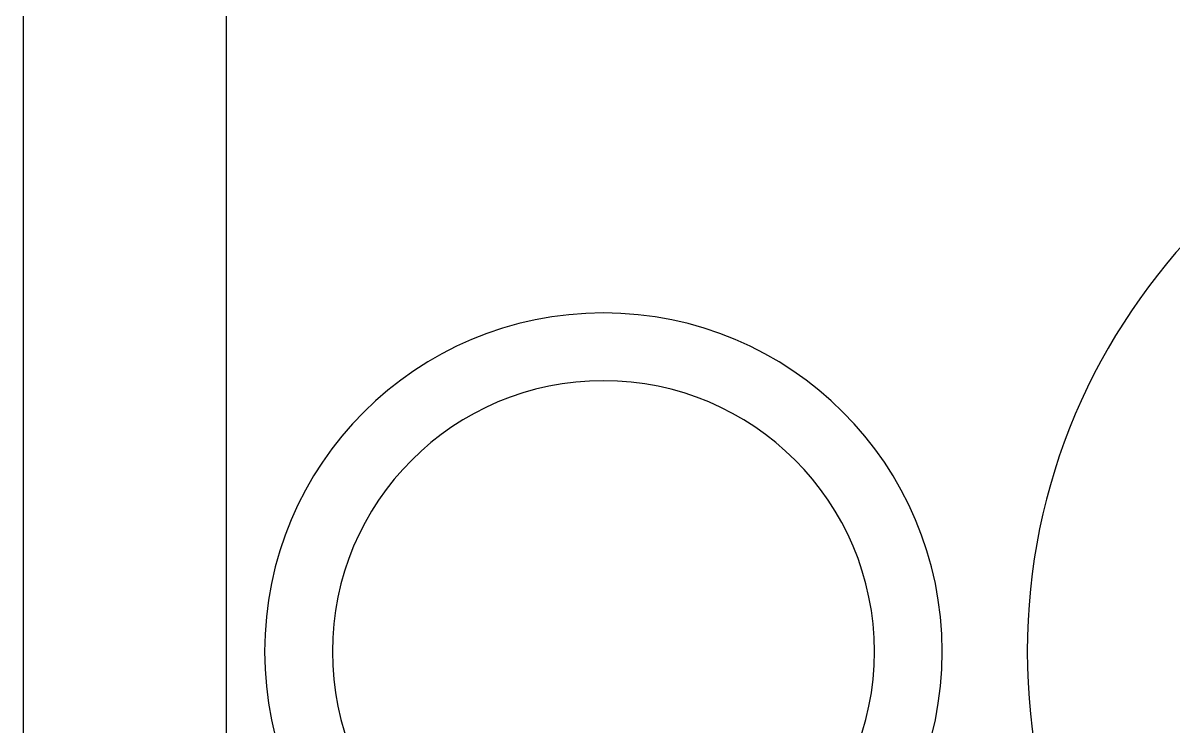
# Model space of a CAD drawing. Header units: millimetres. Extents: x 33350 to 35310, y -217097 to -211540.
# Drawn here: x 34404.85 to 34421.82, y -213990.04 to -213979.66 of the extents above; entities that cross this region are included whole.
import ezdxf

# ---------------------------------------------------------------- set-up
doc = ezdxf.new("R2010")
doc.units = ezdxf.units.MM
doc.header["$LTSCALE"] = 60
doc.header["$MEASUREMENT"] = 0

# ---------------------------------------------------------------- blocks, each defined once
blk = doc.blocks.new('by')
at = {"ltscale": 30, "elevation": -4.505}
blk.add_lwpolyline([(6387.358, 2196.359), (6350.358, 2196.359), (6350.358, 2249.359), (6387.358, 2249.359)], close=True, dxfattribs=at)
blk.add_lwpolyline([(6379.358, 2199.359), (6358.358, 2199.359, -0.414214), (6353.358, 2204.359), (6353.358, 2241.359, -0.414214), (6358.358, 2246.359), (6379.358, 2246.359, -0.414214), (6384.358, 2241.359), (6384.358, 2204.359, -0.414214)], format="xyb", close=True, dxfattribs=at)
at = {"ltscale": 30}
for centre, radius in [((6374.178, 2236.112, -4.505), 9), ((6358.923, 2236.112, -4.505), 5), ((6358.923, 2236.112, -4.505), 4)]:
    blk.add_circle(centre, radius, dxfattribs=at)

msp = doc.modelspace()

# ---------------------------------------------------------------- block references
at = {"xscale": -1, "rotation": 180}
msp.add_blockref('by', (28054.493, -211752.827, 4.505), dxfattribs=at)

doc.saveas('drawing.dxf')
